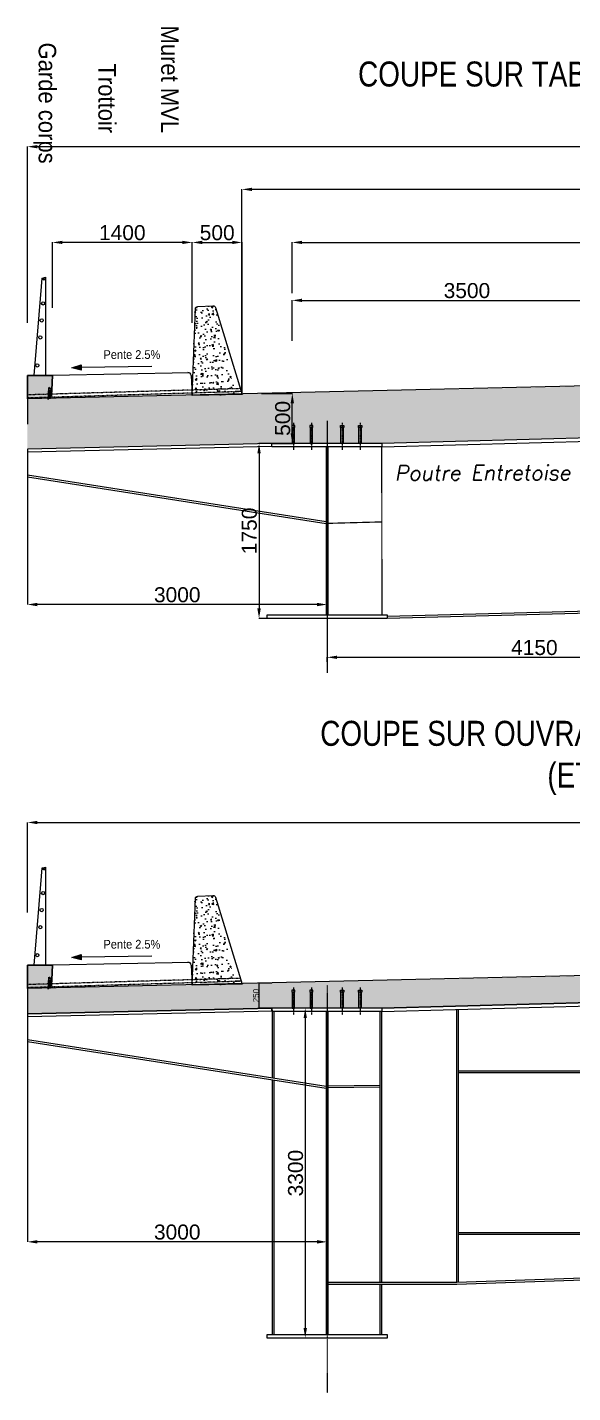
# Model space of a CAD drawing. Header units: metres. Extents: x -697843 to 22159, y -46191 to 9548.
# Drawn here: x 7849 to 13309, y -4103 to 9548 of the extents above; entities that cross this region are included whole.
import ezdxf
from ezdxf.enums import TextEntityAlignment as Align

# ---------------------------------------------------------------- set-up
doc = ezdxf.new("R2010")
doc.units = ezdxf.units.M
doc.linetypes.add('CACHE', pattern=[9.525, 6.35, -3.175])
doc.linetypes.add('CENTER', pattern=[2, 1.25, -0.25, 0.25, -0.25])
doc.layers.get('Defpoints').update_dxf_attribs({"color": 9})
for name, color, linetype in [('AXE', 1, 'CENTER'), ('Coffrage', 3, 'Continuous'), ('COT', 1, 'Continuous'), ('HACHURE', 8, 'Continuous'), ('OA_Coffrage2', 7, 'Continuous'), ('OA_Cotations', 7, 'Continuous'), ('POTEAU', 1, 'Continuous'), ('POUTRELLE', 5, 'Continuous'), ('S-TEXT', 6, 'Continuous'), ('sb-cote100', 1, 'Continuous')]:
    doc.layers.add(name, color=color, linetype=linetype)
for name, color, linetype, lineweight in [('COT50', 8, 'Continuous', 15), ('S-EXE-ELECP', 3, 'Continuous', 30), ('S-EXE-HACH', 4, 'Continuous', 5), ('S-EXE-TEXT', 7, 'Continuous', 25), ('S-EXE-TEXTE', 7, 'Continuous', 9), ('S-EXE-TRAIT VU', 2, 'Continuous', 25), ('S-Trait vu', 2, 'Continuous', 18)]:
    doc.layers.add(name, color=color, linetype=linetype, lineweight=lineweight)
doc.layers.get('0').off()
doc.styles.add('Annotative', font='arial.ttf')
doc.styles.add('Arial', font='arial.ttf')
doc.styles.add('D35-50', font='arial.ttf', dxfattribs={"width": 0.8, "height": 0.175})
doc.styles.add('ROMANTIC', font='rom_____.pfb')
doc.styles.get("Standard").update_dxf_attribs({"font": 'arial.ttf'})
doc.styles.add('text-s-1-50', font='romans.shx', dxfattribs={"width": 0.7, "height": 0.125})
doc.dimstyles.new('cotf-50', dxfattribs={"dimscale": 0.4, "dimtxt": 1, "dimasz": 0.35, "dimexe": 0.18, "dimexo": 0.1, "dimgap": 0.2, "dimtad": 3, "dimdec": 3, "dimzin": 4, "dimdsep": 46, "dimtxsty": 'ROMANTIC', "dimcen": 0.09, "dimclrd": 256, "dimclre": 256, "dimclrt": 256, "dimadec": 0, "dimazin": 0, "dimtfac": 1, "dimtdec": 3, "dimtix": 1, "dimtmove": 2, "dimatfit": 3, "dimfxl": 1, "dimtvp": 13.888889, "dimtolj": 1, "dimtzin": 4, "dimarcsym": 0})
doc.dimstyles.new('ISO-25', dxfattribs={"dimtxt": 2.5, "dimasz": 2.5, "dimexe": 1.25, "dimexo": 0.625, "dimtad": 1, "dimtxsty": 'Standard', "dimcen": 2.5, "dimadec": 0, "dimazin": 0, "dimtfac": 1, "dimtmove": 0, "dimatfit": 3, "dimfxl": 1, "dimarcsym": 0})

# ---------------------------------------------------------------- blocks, each defined once
blk = doc.blocks.new('*D11')
at = {"layer": 'COT', "color": 0, "lineweight": -2, "transparency": 16777216}
for p, q in [((7850, 6593), (7850, 8356)), ((7950, 8355), (22050, 8355)), ((22150, 6678), (22150, 8356))]:
    blk.add_line(p, q, dxfattribs=at)
at = {"layer": 'COT', "color": 0, "transparency": 16777216}
for points in [[(7950, 8371), (7950, 8338), (7850, 8355)], [(22050, 8371), (22050, 8338), (22150, 8355)]]:
    blk.add_solid(points, dxfattribs=at)
at = {"layer": 'Defpoints', "color": 0, "transparency": 16777216}
for p in [(22150, 8355), (7850, 6592), (22150, 6677)]:
    blk.add_point(p, dxfattribs=at)
at = {"layer": 'COT', "color": 0, "transparency": 16777216, "insert": (15000, 8451), "char_height": 150, "attachment_point": 5, "style": 'Annotative'}
blk.add_mtext('14300', dxfattribs=at)
blk = doc.blocks.new('*D12')
at = {"layer": 'COT', "color": 0, "lineweight": -2, "transparency": 16777216}
for p, q in [((10500, 6891), (10500, 7399)), ((10600, 7397), (20900, 7397)), ((21000, 7271), (21000, 7399))]:
    blk.add_line(p, q, dxfattribs=at)
at = {"layer": 'COT', "color": 0, "transparency": 16777216}
for points in [[(10600, 7414), (10600, 7381), (10500, 7397)], [(20900, 7414), (20900, 7381), (21000, 7397)]]:
    blk.add_solid(points, dxfattribs=at)
at = {"layer": 'Defpoints', "color": 0, "transparency": 16777216}
for p in [(21000, 7397), (21000, 7270), (10500, 6890)]:
    blk.add_point(p, dxfattribs=at)
at = {"layer": 'COT', "color": 0, "transparency": 16777216, "insert": (15750, 7494), "char_height": 150, "attachment_point": 5, "style": 'Annotative'}
blk.add_mtext('10500', dxfattribs=at)
blk = doc.blocks.new('*D13')
at = {"layer": 'COT', "color": 0, "lineweight": -2, "transparency": 16777216}
for p, q in [((8100, 6744), (8100, 7399)), ((9400, 7397), (8200, 7397)), ((9500, 6593), (9500, 7399))]:
    blk.add_line(p, q, dxfattribs=at)
at = {"layer": 'COT', "color": 0, "transparency": 16777216}
for points in [[(8200, 7414), (8200, 7381), (8100, 7397)], [(9400, 7414), (9400, 7381), (9500, 7397)]]:
    blk.add_solid(points, dxfattribs=at)
at = {"layer": 'Defpoints', "color": 0, "transparency": 16777216}
for p in [(8100, 7397), (8100, 6743), (9500, 6592)]:
    blk.add_point(p, dxfattribs=at)
at = {"layer": 'COT', "color": 0, "transparency": 16777216, "insert": (8800, 7494), "char_height": 150, "attachment_point": 5, "style": 'Annotative'}
blk.add_mtext('1400', dxfattribs=at)
blk = doc.blocks.new('*D14')
at = {"layer": 'COT', "color": 0, "lineweight": -2, "transparency": 16777216}
for p, q in [((9500, 6980), (9500, 7399)), ((9600, 7397), (9900, 7397)), ((10000, 5877), (10000, 7399))]:
    blk.add_line(p, q, dxfattribs=at)
at = {"layer": 'COT', "color": 0, "transparency": 16777216}
for points in [[(9600, 7414), (9600, 7381), (9500, 7397)], [(9900, 7414), (9900, 7381), (10000, 7397)]]:
    blk.add_solid(points, dxfattribs=at)
at = {"layer": 'Defpoints', "color": 0, "transparency": 16777216}
for p in [(10000, 7397), (9500, 6979), (10000, 5876)]:
    blk.add_point(p, dxfattribs=at)
at = {"layer": 'COT', "color": 0, "transparency": 16777216, "insert": (9750, 7494), "char_height": 150, "attachment_point": 5, "style": 'Annotative'}
blk.add_mtext('500', dxfattribs=at)
blk = doc.blocks.new('*D15')
at = {"layer": 'COT', "color": 0, "lineweight": -2, "transparency": 16777216}
for p, q in [((14000, 7009), (14000, 6817)), ((10500, 6412), (10500, 6819)), ((10600, 6818), (13900, 6818))]:
    blk.add_line(p, q, dxfattribs=at)
at = {"layer": 'COT', "color": 0, "transparency": 16777216}
for points in [[(10600, 6835), (10600, 6801), (10500, 6818)], [(13900, 6835), (13900, 6801), (14000, 6818)]]:
    blk.add_solid(points, dxfattribs=at)
at = {"layer": 'Defpoints', "color": 0, "transparency": 16777216}
for p in [(14000, 7010), (14000, 6818), (10500, 6412)]:
    blk.add_point(p, dxfattribs=at)
at = {"layer": 'COT', "color": 0, "transparency": 16777216, "insert": (12250, 6915), "char_height": 150, "attachment_point": 5, "style": 'Annotative'}
blk.add_mtext('3500', dxfattribs=at)
blk = doc.blocks.new('A$C12BB4E14')
at = {"layer": 'S-EXE-HACH', "color": 8, "transparency": 33554687}
blk.add_line((0, 0.971), (0, 0.981), dxfattribs=at)
for centre, radius in [((-0.017, 0.96), 0.008), ((-0.027, 0.72), 0.016), ((-0.042, 0.55), 0.016), ((-0.056, 0.38), 0.016), ((-0.086, 0.1), 0.016)]:
    blk.add_circle(centre, radius, dxfattribs=at)
at = {"layer": 'S-Trait vu', "color": 8, "ltscale": 100}
for p, q in [((-0.044, 0.89), (-0.037, 0.973)), ((-0.037, 0.973), (0, 0.981)), ((0, 0), (0, 0.981)), ((-0.047, 0.89), (-0.12, 0)), ((-0.047, 0.89), (-0.044, 0.89)), ((-0.12, 0), (0, 0))]:
    blk.add_line(p, q, dxfattribs=at)
blk = doc.blocks.new('*D65')
at = {"layer": 'COT', "color": 0, "lineweight": -2, "transparency": 16777216}
for p, q in [((9998, 5884), (9998, 7929)), ((21543, 7928), (10098, 7928)), ((21643, 7375), (21643, 7929))]:
    blk.add_line(p, q, dxfattribs=at)
at = {"layer": 'COT', "color": 0, "transparency": 16777216}
for points in [[(10098, 7944), (10098, 7911), (9998, 7928)], [(21543, 7944), (21543, 7911), (21643, 7928)]]:
    blk.add_solid(points, dxfattribs=at)
at = {"layer": 'Defpoints', "color": 0, "transparency": 16777216}
for p in [(9998, 7928), (21643, 7374), (9998, 5884)]:
    blk.add_point(p, dxfattribs=at)
at = {"layer": 'COT', "color": 0, "transparency": 16777216, "insert": (15820, 8024), "char_height": 150, "attachment_point": 5, "style": 'Annotative'}
blk.add_mtext('11645', dxfattribs=at)
blk = doc.blocks.new('*D18')
at = {"layer": 'COT', "color": 0, "lineweight": -2, "transparency": 16777216}
for p, q in [((15000, 3586), (15000, 3248)), ((10850, 3204), (10850, 3251)), ((10950, 3249), (14900, 3249))]:
    blk.add_line(p, q, dxfattribs=at)
at = {"layer": 'COT', "color": 0, "transparency": 16777216}
for points in [[(10950, 3266), (10950, 3233), (10850, 3249)], [(14900, 3266), (14900, 3233), (15000, 3249)]]:
    blk.add_solid(points, dxfattribs=at)
at = {"layer": 'Defpoints', "color": 0, "transparency": 16777216}
for p in [(15000, 3586), (10850, 3204), (15000, 3249)]:
    blk.add_point(p, dxfattribs=at)
at = {"layer": 'COT', "color": 0, "transparency": 16777216, "insert": (12925, 3346), "char_height": 150, "attachment_point": 5, "style": 'Annotative'}
blk.add_mtext('4150', dxfattribs=at)
blk = doc.blocks.new('*D66')
at = {"layer": 'COT', "color": 0, "lineweight": -2, "transparency": 16777216}
for p, q in [((7850, 5192), (7850, 3776)), ((10850, 4431), (10850, 3776)), ((10750, 3777), (7950, 3777))]:
    blk.add_line(p, q, dxfattribs=at)
at = {"layer": 'COT', "color": 0, "transparency": 16777216}
for points in [[(7950, 3794), (7950, 3760), (7850, 3777)], [(10750, 3794), (10750, 3760), (10850, 3777)]]:
    blk.add_solid(points, dxfattribs=at)
at = {"layer": 'Defpoints', "color": 0, "transparency": 16777216}
for p in [(7850, 5193), (10850, 4432), (7850, 3777)]:
    blk.add_point(p, dxfattribs=at)
at = {"layer": 'COT', "color": 0, "transparency": 16777216, "insert": (9350, 3874), "char_height": 150, "attachment_point": 5, "style": 'Annotative'}
blk.add_mtext('3000', dxfattribs=at)
blk = doc.blocks.new('*D46')
at = {"layer": 'COT', "color": 0, "lineweight": -2, "transparency": 16777216}
for p, q in [((7850, 697), (7850, 1599)), ((7950, 1598), (22050, 1598)), ((22150, 782), (22150, 1599))]:
    blk.add_line(p, q, dxfattribs=at)
at = {"layer": 'COT', "color": 0, "transparency": 16777216}
for points in [[(7950, 1614), (7950, 1581), (7850, 1598)], [(22050, 1614), (22050, 1581), (22150, 1598)]]:
    blk.add_solid(points, dxfattribs=at)
at = {"layer": 'Defpoints', "color": 0, "transparency": 16777216}
for p in [(22150, 1598), (7850, 696), (22150, 781)]:
    blk.add_point(p, dxfattribs=at)
at = {"layer": 'COT', "color": 0, "transparency": 16777216, "insert": (15000, 1694), "char_height": 150, "attachment_point": 5, "style": 'Annotative'}
blk.add_mtext('14300', dxfattribs=at)
blk = doc.blocks.new('*D47')
at = {"layer": 'COT', "lineweight": -2, "transparency": 16777216}
for p, q in [((10297, -8), (10169, -8)), ((10169, -258), (10169, -8)), ((10304, -258), (10169, -258))]:
    blk.add_line(p, q, dxfattribs=at)
at = {"layer": 'COT', "transparency": 16777216}
for points in [[(10169, -8), (10169, -8), (10169, -8)], [(10169, -258), (10169, -258), (10169, -258)]]:
    blk.add_solid(points, dxfattribs=at)
at = {"layer": 'Defpoints', "color": 0, "transparency": 16777216}
for p in [(10169, -8), (10297, -8), (10304, -258)]:
    blk.add_point(p, dxfattribs=at)
at = {"layer": 'COT', "transparency": 16777216, "insert": (10138, -133), "char_height": 60, "attachment_point": 5, "rotation": 90, "style": 'ROMANTIC'}
blk.add_mtext('\\A1;250', dxfattribs=at)
blk = doc.blocks.new('*D83')
at = {"layer": 'COT', "color": 0, "lineweight": -2, "transparency": 16777216}
for p, q in [((7850, -454), (7850, -2596)), ((10850, -1941), (10850, -2596)), ((10750, -2595), (7950, -2595))]:
    blk.add_line(p, q, dxfattribs=at)
at = {"layer": 'COT', "color": 0, "transparency": 16777216}
for points in [[(7950, -2578), (7950, -2612), (7850, -2595)], [(10750, -2578), (10750, -2612), (10850, -2595)]]:
    blk.add_solid(points, dxfattribs=at)
at = {"layer": 'Defpoints', "color": 0, "transparency": 16777216}
for p in [(7850, -453), (10850, -1940), (7850, -2595)]:
    blk.add_point(p, dxfattribs=at)
at = {"layer": 'COT', "color": 0, "transparency": 16777216, "insert": (9350, -2498), "char_height": 150, "attachment_point": 5, "style": 'Annotative'}
blk.add_mtext('3000', dxfattribs=at)
blk = doc.blocks.new('*D86')
at = {"layer": 'COT', "color": 0, "lineweight": -2, "transparency": 16777216}
for p, q in [((10846, -258), (10630, -258)), ((10631, -358), (10631, -3458)), ((10846, -3558), (10630, -3558))]:
    blk.add_line(p, q, dxfattribs=at)
at = {"layer": 'COT', "color": 0, "transparency": 16777216}
for points in [[(10615, -358), (10648, -358), (10631, -258)], [(10615, -3458), (10648, -3458), (10631, -3558)]]:
    blk.add_solid(points, dxfattribs=at)
at = {"layer": 'Defpoints', "color": 0, "transparency": 16777216}
for p in [(10846, -258), (10631, -3558), (10846, -3558)]:
    blk.add_point(p, dxfattribs=at)
at = {"layer": 'COT', "color": 0, "transparency": 16777216, "insert": (10535, -1908), "char_height": 150, "attachment_point": 5, "rotation": 90, "style": 'Annotative'}
blk.add_mtext('3300', dxfattribs=at)
blk = doc.blocks.new('*D44')
at = {"layer": 'COT', "color": 0, "lineweight": -2, "transparency": 16777216}
for p, q in [((10192, 5888), (10503, 5888)), ((10502, 5488), (10502, 5788)), ((10294, 5388), (10503, 5388))]:
    blk.add_line(p, q, dxfattribs=at)
at = {"layer": 'COT', "color": 0, "transparency": 16777216}
for points in [[(10485, 5788), (10519, 5788), (10502, 5888)], [(10485, 5488), (10519, 5488), (10502, 5388)]]:
    blk.add_solid(points, dxfattribs=at)
at = {"layer": 'Defpoints', "color": 0, "transparency": 16777216}
for p in [(10192, 5888), (10502, 5888), (10293, 5388)]:
    blk.add_point(p, dxfattribs=at)
at = {"layer": 'COT', "color": 0, "transparency": 16777216, "insert": (10406, 5638), "char_height": 150, "attachment_point": 5, "rotation": 90, "style": 'Annotative'}
blk.add_mtext('500', dxfattribs=at)
blk = doc.blocks.new('*D88')
at = {"layer": 'COT', "color": 0, "lineweight": -2, "transparency": 16777216}
for p, q in [((10846, 5388), (10168, 5388)), ((10169, 5288), (10169, 3738)), ((10846, 3638), (10168, 3638))]:
    blk.add_line(p, q, dxfattribs=at)
at = {"layer": 'COT', "color": 0, "transparency": 16777216}
for points in [[(10152, 5288), (10186, 5288), (10169, 5388)], [(10152, 3738), (10186, 3738), (10169, 3638)]]:
    blk.add_solid(points, dxfattribs=at)
at = {"layer": 'Defpoints', "color": 0, "transparency": 16777216}
for p in [(10846, 5388), (10169, 3638), (10846, 3638)]:
    blk.add_point(p, dxfattribs=at)
at = {"layer": 'COT', "color": 0, "transparency": 16777216, "insert": (10072, 4513), "char_height": 150, "attachment_point": 5, "rotation": 90, "style": 'Annotative'}
blk.add_mtext('1750', dxfattribs=at)

msp = doc.modelspace()

# ---------------------------------------------------------------- hatches: boundary and pattern name
at = {"layer": 'COT50'}
h = msp.add_hatch(dxfattribs=at)
h.set_pattern_fill('AR-CONC', color=256)
h.set_pattern_definition([(50, (14400, 1288.49), (182.1847, -15.939), [19.05, -209.55]), (355, (14400, 1288.49), (-35.2434, 191.057), [15.24, -167.6406]), (100.4514, (14415.18, 1287.16), (146.9412, 175.1178), [16.19, -178.0902]), (46.1842, (14400, 1339.3), (271.079, -42.0423), [28.575, -314.325]), (96.6356, (14422.6, 1335.8), (237.404, 247.426), [24.285, -267.136]), (351.184, (14400, 1339.3), (237.404, 247.426), [22.86, -251.46]), (21, (14425.4, 1326.59), (151.6144, -102.2652), [19.05, -209.55]), (326, (14425.4, 1326.59), (61.802, 184.188), [15.24, -167.64]), (71.4514, (14438.03, 1318.07), (213.4164, 81.9228), [16.19, -178.09]), (37.5, (14400, 1288.49), (3.0886, 84.55504), [0, -165.608, 0, -170.18, 0, -168.275]), (7.5, (14400, 1288.49), (66.8197, 100.1806), [0, -97.028, 0, -161.798, 0, -64.135]), (327.5, (14343.36, 1288.49), (135.5906, -5.72874), [0, -63.5, 0, -198.12, 0, -262.89]), (317.5, (14317.96, 1288.49), (148.1292, 25.4265), [0, -82.55, 0, -131.572, 0, -186.69])])
h.paths.add_polyline_path([(7850, 5833.51461), (7850, 5331.77296), (10296.46318, 5387.9584), (11396.46318, 5387.9584), (18606.9202, 5583.51511), (19698.32015, 5583.42313), (22158.62675, 5668.42231), (22150, 6152.27241)])
h = msp.add_hatch(dxfattribs=at)
h.set_pattern_fill('AR-CONC', color=256)
h.set_pattern_definition([(50, (14400, -4607.41), (182.1847, -15.939), [19.05, -209.55]), (355, (14400, -4607.41), (-35.2434, 191.057), [15.24, -167.6406]), (100.4514, (14415.18, -4608.74), (146.9412, 175.1178), [16.19, -178.0902]), (46.1842, (14400, -4556.61), (271.079, -42.0423), [28.575, -314.325]), (96.6356, (14422.6, -4560.12), (237.404, 247.426), [24.285, -267.136]), (351.184, (14400, -4556.6), (237.404, 247.426), [22.86, -251.46]), (21, (14425.4, -4569.31), (151.6144, -102.2652), [19.05, -209.55]), (326, (14425.4, -4569.31), (61.802, 184.188), [15.24, -167.64]), (71.4514, (14438.03, -4577.83), (213.4164, 81.9228), [16.19, -178.09]), (37.5, (14400, -4607.41), (3.0886, 84.55504), [0, -165.608, 0, -170.18, 0, -168.275]), (7.5, (14400, -4607.41), (66.8197, 100.1806), [0, -97.028, 0, -161.798, 0, -64.135]), (327.5, (14343.36, -4607.41), (135.5906, -5.72874), [0, -63.5, 0, -198.12, 0, -262.89]), (317.5, (14317.96, -4607.41), (148.1292, 25.4265), [0, -82.55, 0, -131.572, 0, -186.69])])
h.paths.add_polyline_path([(7850, -62.38787), (7850, -314.12671), (10296.46318, -258.04489), (11396.46318, -258.04486), (18599.13919, -62.47935), (19699.13924, -62.47934), (22150, 22.2218), (22150, 256.36993)])
at = {"layer": 'HACHURE', "transparency": 33554687}
h = msp.add_hatch(dxfattribs=at)
h.set_pattern_fill('AR-CONC', color=256, scale=0.8, angle=-2.816552599)
h.set_pattern_definition([(47.183447, (-533080.37, 112936.62), (144.945094, -19.897664), [15.24, -167.64]), (352.183447, (-533080.37, 112936.62), (-20.650107, 154.04628), [12.192, -134.112467]), (97.634892, (-533068.3, 112934.96), (124.294985, 134.14861), [12.952007, -142.472196]), (43.367647, (-533078.38, 112977.2), (214.948547, -44.249527), [22.86, -251.46]), (93.819005, (-533060.46, 112973.52), (199.42036, 188.36927), [19.42802, -213.70849]), (348.3676, (-533078.38, 112977.2), (199.42036, 188.36927), [18.28797, -201.167786]), (18.183447, (-533058.58, 112966.06), (117.12488, -87.67339), [15.24, -167.64]), (323.183447, (-533058.58, 112966.06), (56.622446, 144.742893), [12.192, -134.112]), (68.634892, (-533048.82, 112958.76), (173.747325, 57.069504), [12.952007, -142.47195]), (34.683447, (-533080.373, 112936.62), (5.791812, 67.440901), [0, -132.4864, 0, -136.144, 0, -134.62]), (4.683447, (-533080.37, 112936.62), (57.329319, 77.420919), [0, -77.6224, 0, -129.4384, 0, -51.308]), (324.683447, (-533125.63, 112938.845), (108.116239, -9.907614), [0, -50.8, 0, -158.496, 0, -210.312]), (314.683447, (-533145.93, 112939.84), (119.359723, 14.493565), [0, -66.04, 0, -105.2576, 0, -149.352])])
edge = h.paths.add_edge_path()
edge.add_arc((9708.67595, 843.93864), 25, 372.866249498, 452.816552599)
edge.add_line((9707.44749, 868.90844), (9551.51407, 861.23687))
edge.add_arc((9552.74253, 836.26707), 25, 452.816552599, 537.843159375)
edge.add_line((9527.76024, 837.20795), (9496.08909, -3.7286))
edge.add_line((9496.08909, -3.7286), (9495.08589, -30.36575))
edge.add_line((9495.08589, -30.36575), (9931.64639, -19.97266))
edge.add_line((9931.64639, -19.97266), (9924.78642, 10.06083))
edge.add_line((9924.78642, 10.06083), (9919.1603, 34.69242))
edge.add_line((9919.1603, 34.69242), (9733.04826, 849.50554))
at = {"layer": 'S-EXE-HACH', "transparency": 33554687}
h = msp.add_hatch(dxfattribs=at)
h.set_pattern_fill('AR-CONC', color=256, scale=0.8, angle=-2.816552599)
h.set_pattern_definition([(47.183447, (-533080.37, 118832.52), (144.945094, -19.897664), [15.24, -167.64]), (352.183447, (-533080.37, 118832.52), (-20.650107, 154.04628), [12.192, -134.112467]), (97.634892, (-533068.3, 118830.86), (124.294985, 134.14861), [12.952007, -142.472196]), (43.367647, (-533078.38, 118873.11), (214.948547, -44.249527), [22.86, -251.46]), (93.819005, (-533060.46, 118869.42), (199.42036, 188.36927), [19.42802, -213.70849]), (348.3676, (-533078.38, 118873.11), (199.42036, 188.36927), [18.28797, -201.167786]), (18.183447, (-533058.58, 118861.97), (117.12488, -87.67339), [15.24, -167.64]), (323.183447, (-533058.58, 118861.97), (56.622446, 144.742893), [12.192, -134.112]), (68.634892, (-533048.82, 118854.66), (173.747325, 57.069504), [12.952007, -142.47195]), (34.683447, (-533080.373, 118832.52), (5.791812, 67.440901), [0, -132.4864, 0, -136.144, 0, -134.62]), (4.683447, (-533080.37, 118832.52), (57.329319, 77.420919), [0, -77.6224, 0, -129.4384, 0, -51.308]), (324.683447, (-533125.63, 118834.747), (108.116239, -9.907614), [0, -50.8, 0, -158.496, 0, -210.312]), (314.683447, (-533145.93, 118835.75), (119.359723, 14.493565), [0, -66.04, 0, -105.2576, 0, -149.352])])
edge = h.paths.add_edge_path()
edge.add_arc((9708.67595, 6739.84112), 25, 372.866249498, 452.816552599)
edge.add_line((9707.44749, 6764.81092), (9551.51407, 6757.13934))
edge.add_arc((9552.74253, 6732.16954), 25, 452.816552599, 537.843159375)
edge.add_line((9527.76024, 6733.11042), (9496.08909, 5892.17388))
edge.add_line((9496.08909, 5892.17388), (9495.08589, 5865.53673))
edge.add_line((9495.08589, 5865.53673), (9931.64639, 5875.92981))
edge.add_line((9931.64639, 5875.92981), (9924.78642, 5905.9633))
edge.add_line((9924.78642, 5905.9633), (9919.1603, 5930.5949))
edge.add_line((9919.1603, 5930.5949), (9733.04826, 6745.40801))
at = {"layer": 'S-EXE-HACH', "ltscale": 0.01, "true_color": 0xc4c4c4, "transparency": 33554508}
h = msp.add_hatch(color=9, dxfattribs=at)
h.dxf.hatch_style = 1
h.paths.add_polyline_path([(8064.01622, 5946.37801), (8092.98841, 5925.08202), (8100.10504, 6067.3451), (7850.06454, 6067.3451), (7850.02403, 5833.51401), (8058.1101, 5828.31327)])
h = msp.add_hatch(color=9, dxfattribs=at)
h.dxf.hatch_style = 1
h.paths.add_polyline_path([(8064.01622, 50.47554), (8092.98841, 29.17955), (8100.10504, 171.44263), (7850.06454, 171.44263), (7850.02403, -62.38847), (8058.1101, -67.5892)])
at = {"layer": 'S-EXE-TRAIT VU', "transparency": 33554687}
h = msp.add_hatch(color=256, dxfattribs=at)
h.dxf.hatch_style = 1
h.paths.add_polyline_path([(8296.38795, 6144.64535), (8389.58886, 6119.2743), (8388.20467, 6174.64183)])
h = msp.add_hatch(color=256, dxfattribs=at)
h.dxf.hatch_style = 1
h.paths.add_polyline_path([(8296.38795, 248.74287), (8389.58886, 223.37183), (8388.20467, 278.73936)])

# ---------------------------------------------------------------- linework, layer by layer
at = {"layer": 'AXE', "color": 9}
for p, q in [((10850, 5612.71989), (10850, 3092.58094)), ((10850, -33.18258), (10850, -4103.32153))]:
    msp.add_line(p, q, dxfattribs=at)
at = {"layer": 'Coffrage', "color": 0}
for p, q in [((21530, 6152.0489), (7850, 5833.51461)), ((21530, 256.14642), (7850, -62.38787))]:
    msp.add_line(p, q, dxfattribs=at)
at = {"layer": 'Coffrage', "color": 4}
for p, q in [((9468.95249, 6095.07633), (8100.10504, 6067.3451)), ((9489.11752, 6068.15515), (9499.08589, 5865.53673)), ((7850, 5833.51461), (7850, 5581.77576)), ((9468.95249, 199.17386), (8100.10504, 171.44263)), ((9489.11752, 172.25267), (9499.08589, -30.36575)), ((7850, -62.38787), (7850, -314.12671)), ((18600.13919, -62.47935), (11396.46318, -257.94408)), ((10301.67985, -257.9253), (7850, -314.12952)), ((7850, -314.12952), (10296.46318, -257.94407))]:
    msp.add_line(p, q, dxfattribs=at)
at = {"layer": 'Coffrage'}
msp.add_line((10296.46318, -258.04489), (7850, -314.12671), dxfattribs=at)
at = {"layer": 'Coffrage', "color": 4}
for centre, end in [((9459.15376, 6066.681), 94.180321197), ((9459.15376, 170.77853), 94.180321196)]:
    msp.add_arc(centre, 30, 2.816552599, end, dxfattribs=at)
at = {"layer": 'HACHURE'}
msp.add_line((11450, -3023.12724), (10950, -3023.12724), dxfattribs=at)
at = {"layer": 'OA_Coffrage2'}
for points in [[(10501.71429, 5547.95841), (10501.71429, 5387.9584), (10523.71429, 5387.9584), (10523.71429, 5547.9584), (10528.71429, 5547.9584), (10528.71429, 5567.9584), (10496.71429, 5567.95841), (10496.71429, 5547.95841), (10523.71429, 5547.9584)], [(10681.71429, 5547.9584), (10681.71429, 5387.9584), (10703.71429, 5387.9584), (10703.71429, 5547.9584), (10708.71429, 5547.9584), (10708.71429, 5567.9584), (10676.71429, 5567.9584), (10676.71429, 5547.9584), (10703.71429, 5547.9584)], [(11011.21206, 5547.9584), (11011.21206, 5387.9584), (10989.21206, 5387.9584), (10989.21206, 5547.9584), (10984.21206, 5547.9584), (10984.21206, 5567.9584), (11016.21206, 5567.9584), (11016.21206, 5547.9584), (10989.21206, 5547.9584)], [(11191.21206, 5547.9584), (11191.21206, 5387.9584), (11169.21206, 5387.9584), (11169.21206, 5547.9584), (11164.21206, 5547.9584), (11164.21206, 5567.9584), (11196.21206, 5567.9584), (11196.21206, 5547.9584), (11169.21206, 5547.9584)], [(10501.71429, -97.94407), (10501.71429, -257.94407), (10523.71429, -257.94407), (10523.71429, -97.94407), (10528.71429, -97.94407), (10528.71429, -77.94407), (10496.71429, -77.94407), (10496.71429, -97.94407), (10523.71429, -97.94407)], [(10681.71429, -97.94407), (10681.71429, -257.94407), (10703.71429, -257.94407), (10703.71429, -97.94407), (10708.71429, -97.94407), (10708.71429, -77.94407), (10676.71429, -77.94407), (10676.71429, -97.94407), (10703.71429, -97.94407)], [(11011.21206, -97.94407), (11011.21206, -257.94407), (10989.21206, -257.94407), (10989.21206, -97.94407), (10984.21206, -97.94407), (10984.21206, -77.94407), (11016.21206, -77.94407), (11016.21206, -97.94407), (10989.21206, -97.94407)], [(11191.21206, -97.94407), (11191.21206, -257.94407), (11169.21206, -257.94407), (11169.21206, -97.94407), (11164.21206, -97.94407), (11164.21206, -77.94407), (11196.21206, -77.94407), (11196.21206, -97.94407), (11169.21206, -97.94407)]]:
    msp.add_lwpolyline(points, dxfattribs=at)
at = {"layer": 'POTEAU', "color": 1, "linetype": 'CENTER', "ltscale": 0.1}
for p, q in [((10512.71429, 5594.33659), (10512.71429, 5322.05407)), ((10692.71429, 5594.33658), (10692.71429, 5322.05406)), ((11000.21206, 5594.33659), (11000.21206, 5322.05406)), ((11180.21206, 5594.33658), (11180.21206, 5322.05406)), ((10512.71429, -51.56589), (10512.71429, -323.84841)), ((10692.71429, -51.56589), (10692.71429, -323.84841)), ((11000.21206, -51.56589), (11000.21206, -323.84841)), ((11180.21206, -51.56589), (11180.21206, -323.84841))]:
    msp.add_line(p, q, dxfattribs=at)
at = {"layer": 'POUTRELLE', "color": 4}
for p, q in [((18606.9202, 5583.51511), (11396.46318, 5387.9584)), ((11396.46318, 5352.9584), (18600.13919, 5548.42314)), ((10296.46318, 5387.85759), (7850, 5331.77296)), ((7850, 5331.77296), (7850, 5053.92876)), ((10296.46318, 5357.84971), (7850.68756, 5301.78084)), ((7850, 5073.74948), (10842.11405, 4607.9584)), ((7850, 5053.92876), (10842.11405, 4587.9584)), ((18550.13919, 3846.71181), (11449.9768, 3658.26364)), ((18550.13919, 3826.23997), (11450, 3637.77524)), ((11380.11991, 3672.77524), (11400.11991, 3672.77524)), ((11396.46318, -257.94408), (18600.13919, -62.47935)), ((11396.46318, -292.94408), (18600.13919, -97.47934)), ((10301.67979, -257.9253), (7850, -314.12952)), ((10301.67979, -257.9253), (7850, -314.12952)), ((12150, -3002.65377), (12150, -272.49759)), ((12166, -3002.65377), (12166, -272.06345)), ((7850, -314.12952), (7850, -591.97372)), ((10302.36735, -287.91742), (7850.68756, -344.12164)), ((10303.69008, -954.12605), (10303.69008, -292.86752)), ((10319.69008, -956.61682), (10319.69008, -292.50072)), ((11380.46318, -3004.0915), (11380.46318, -293.37822)), ((11396.46318, -3004.0915), (11396.46318, -292.94408)), ((7850, -572.15299), (10842.11405, -1037.94408)), ((7850, -591.97372), (10842.11405, -1057.94408)), ((12166, -884.75887), (17828.69766, -884.75887)), ((12166, -900.75887), (17828.69766, -900.75887)), ((10303.69008, -3526.87683), (10303.69008, -974.09379)), ((10319.69008, -3526.87683), (10319.69008, -976.58552)), ((11380.46318, -1031.3902), (10857.88595, -1037.94408)), ((11380.46318, -1047.20006), (10857.88595, -1053.75514)), ((12166, -2500.75887), (17828.69766, -2500.75887)), ((12166, -2516.75887), (17828.69766, -2516.75887)), ((17850.13919, -2822.6625), (12150, -3023.12724)), ((17850.13924, -2802.18904), (12150.00005, -3002.65377)), ((12150, -3002.64047), (10857.88595, -3002.63746)), ((12150, -3023.12724), (10857.88595, -3023.12724)), ((11380.46196, -3524.57994), (11380.46196, -3024.57994)), ((11396.46196, -3524.57994), (11396.46196, -3024.57994)), ((11380.11991, -3523.12723), (11400.11991, -3523.12724))]:
    msp.add_line(p, q, dxfattribs=at)
at = {"layer": 'POUTRELLE', "color": 4, "ltscale": 0.25}
for p, q in [((11396.46318, 5387.9584), (10296.46318, 5387.9584)), ((10296.46318, 5352.9584), (10296.46318, 5387.9584)), ((11396.46318, 5352.9584), (10296.46318, 5352.9584)), ((11396.46318, 5387.9584), (11396.46318, 5352.9584)), ((10250, 3672.77524), (11450, 3672.77524)), ((10250, 3637.77524), (10250, 3672.77524)), ((11450, 3637.77524), (10250, 3637.77524)), ((11450, 3672.77524), (11450, 3637.77524)), ((11396.46318, -257.94408), (10296.46318, -257.94407)), ((10296.46318, -292.94407), (10296.46318, -257.94407)), ((10303.69008, -292.86752), (10301.67985, -257.9253)), ((11396.46318, -257.94408), (11396.46318, -292.94408)), ((11396.46318, -292.94408), (10296.46318, -292.94407)), ((10250, -3523.12724), (11450, -3523.12724)), ((10250, -3558.12724), (10250, -3523.12724)), ((11450, -3523.12724), (11450, -3558.12724)), ((11450, -3558.12724), (10250, -3558.12724))]:
    msp.add_line(p, q, dxfattribs=at)
at = {"layer": 'POUTRELLE', "color": 2, "const_width": 12}
for points in [[(11396.46318, 5352.9584), (11399.89529, 3672.77524)], [(10857.88595, 4588.38635), (11398.24988, 4603.0486)]]:
    msp.add_lwpolyline(points, dxfattribs=at)
at = {"layer": 'S-EXE-ELECP', "ltscale": 100}
for p, q in [((7850.10504, 6067.3451), (7850, 5833.51461)), ((7850.10504, 171.44263), (7850, -62.38787))]:
    msp.add_line(p, q, dxfattribs=at)
at = {"layer": 'S-EXE-ELECP'}
for p, q in [((7850.10504, 6067.3451), (8100.10504, 6067.3451)), ((8100.10504, 6067.3451), (8092.97787, 5924.87129)), ((8058.1101, 5828.31327), (8064.01622, 5946.37801)), ((8064.01622, 5946.37801), (8092.97951, 5924.90413)), ((7850.10504, 171.44263), (8100.10504, 171.44263)), ((8100.10504, 171.44263), (8092.97787, 28.96881)), ((8058.1101, -67.5892), (8064.01622, 50.47554)), ((8064.01622, 50.47554), (8092.97951, 29.00166))]:
    msp.add_line(p, q, dxfattribs=at)
at = {"layer": 'S-EXE-TEXT', "color": 6, "linetype": 'CACHE', "ltscale": 0.02, "transparency": 33554597, "const_width": 25, "flags": 128}
for points in [[(8077.76701, 5921.03114), (8071.16442, 5831.48766)], [(8077.76701, 25.12867), (8071.16442, -64.41482)]]:
    msp.add_lwpolyline(points, dxfattribs=at)
at = {"layer": 'S-EXE-TRAIT VU', "transparency": 33554687}
for p, q in [((9096.38795, 6157.14535), (8388.89676, 6146.95807)), ((8097.60695, 6017.40755), (8089.61611, 5857.66898)), ((9993.14003, 5905.9633), (9932.99915, 5911.75739)), ((9096.38795, 261.24287), (8388.89676, 251.05559)), ((8097.60695, 121.50507), (8089.61611, -38.2335)), ((9993.14003, 10.06083), (9932.99915, 15.85492))]:
    msp.add_line(p, q, dxfattribs=at)
for points in [[(8296.38795, 6144.64535), (8388.20467, 6174.64183), (8389.58886, 6119.2743), (8296.38795, 6144.64535)], [(8296.38795, 248.74287), (8388.20467, 278.73936), (8389.58886, 223.37183), (8296.38795, 248.74287)]]:
    msp.add_lwpolyline(points, close=True, dxfattribs=at)
at = {"layer": 'S-Trait vu', "color": 1, "linetype": 'CACHE', "ltscale": 0.01}
for p, q in [((9986.35727, 5935.65877), (7848.76172, 5872.94447)), ((9993.14003, 5905.9633), (7850.00361, 5841.54308)), ((9986.35727, 39.75629), (7848.76172, -22.958)), ((9993.14003, 10.06083), (7850.00361, -54.35939))]:
    msp.add_line(p, q, dxfattribs=at)
at = {"layer": 'S-Trait vu', "ltscale": 100}
for points in [[(10000, 5875.92981), (9499.08589, 5865.53673), (9531.76024, 6733.11042, -0.3890123884), (9555.51407, 6757.13934), (9707.44749, 6764.81092, -0.3637246838), (9733.04826, 6745.40801)], [(10000, -19.97266), (9499.08589, -30.36575), (9531.76024, 837.20795, -0.3890123884), (9555.51407, 861.23687), (9707.44749, 868.90844, -0.3637246838), (9733.04826, 849.50554)]]:
    msp.add_lwpolyline(points, format="xyb", close=True, dxfattribs=at)
at = {"layer": 'sb-cote100', "color": 7}
for p, q in [((10842.11405, 5352.9584), (10842.11405, 3672.77524)), ((10857.88595, 5352.9584), (10857.88595, 3672.77524)), ((10842.11405, -292.94408), (10842.11405, -3523.12724)), ((10857.88595, -292.94408), (10857.88595, -3523.12724))]:
    msp.add_line(p, q, dxfattribs=at)

# ---------------------------------------------------------------- block references
at = {"ltscale": 100, "xscale": 1000, "yscale": 1000, "zscale": 1000}
for p in [(8035.06454, 6067.3451), (8035.06454, 171.44263)]:
    msp.add_blockref('A$C12BB4E14', p, dxfattribs=at)

# ---------------------------------------------------------------- texts
at = {"layer": 'OA_Cotations', "style": 'text-s-1-50', "oblique": 10}
msp.add_text('Poutre Entretoise', height=150, rotation=0.059862783, dxfattribs=at).set_placement((11530.86413, 5017.86488))
at = {"layer": 'S-EXE-TEXTE', "style": 'Arial', "width": 0.9}
for s, height, rotation, p in [('Muret MVL', 175, 269.999436485, (9136.56901, 9566.17933)), ('Garde corps', 175, 269.999436485, (7910.16702, 9395.63874)), ('Trottoir', 175, 269.999436485, (8507.94944, 9186.71821)), ('Pente 2.5%%%', 87.5, 0.000563515, (8611.51502, 6206.24202)), ('Pente 2.5%%%', 87.5, 0.000563515, (8611.51502, 310.33954))]:
    msp.add_text(s, height=height, rotation=rotation, dxfattribs=at).set_placement(p, align=Align.BOTTOM_LEFT)
at = {"layer": 'S-TEXT', "char_height": 250, "width": 8511.1337717, "attachment_point": 3, "style": 'D35-50'}
for s, insert in [('\\pxqc;COUPE SUR TABLIER AU NIVEAU DE LA CULLEE C3', (18900.92752, 9206.1798)), ('\\pxqc;COUPE SUR OUVRAGE SUR APPUI INTERMEDIARE\\P(ET15 - P2 - ET16)', (18490.93326, 2614.12074))]:
    msp.add_mtext(s, dxfattribs=dict(at, insert=insert))

# ---------------------------------------------------------------- dimensions: what is measured, and where the dimension line sits
at = {"layer": 'COT'}
for base, p1, p2, angle, picture, middle in [((22150, 8354.71842), (7850.10504, 6591.98798), (22150, 6676.91529), 180, '*D11', (15000.05252, 8451.35553)), ((9997.66889, 7927.7674), (21642.77539, 7374.43765), (9997.66889, 5883.52237), 180, '*D65', (15820.22214, 8024.35335)), ((8100.10504, 7397.43698), (9499.66649, 6591.9279), (8100.10504, 6743.3422), 180, '*D13', (8799.88577, 7494.02293)), ((10000, 7397.43698), (9499.66649, 6978.90145), (10000, 5875.92981), 180, '*D14', (9749.83324, 7494.02293)), ((14000, 6818.10436), (10500, 6411.52699), (14000, 7009.57245), 180, '*D15', (12250, 6914.74147)), ((10502.16156, 5888.04238), (10292.92636, 5387.85759), (10191.78846, 5888.04238), 90, '*D44', (10405.57561, 5637.94998)), ((10168.94304, 3637.77524), (10846.46318, 5387.9584), (10846.46318, 3637.77524), 90, '*D88', (10072.3571, 4512.86682)), ((15000, 3249.41798), (10850, 3203.77277), (15000, 3586.23482), 180, '*D18', (12925, 3346.00393)), ((22150, 1597.65232), (7850.10504, 696.0855), (22150, 781.01281), 180, '*D46', (15000.05252, 1694.28943)), ((10631.30007, -3558.12724), (10846.46318, -257.94408), (10846.46318, -3558.12724), 90, '*D86', (10534.66296, -1908.03566))]:
    dim = msp.add_linear_dim(base=base, p1=p1, p2=p2, angle=angle, dimstyle='ISO-25', override={"dimtxt": 150, "dimasz": 100, "dimgap": 20, "dimdec": 0, "dimtxsty": 'Annotative'}, dxfattribs=at)
    dim.commit()
    dim.dimension.update_dxf_attribs({"geometry": picture, "text_midpoint": middle})
for base, p1, p2, picture, middle in [((21000, 7397.43698), (10500, 6890.10436), (21000, 7270.47035), '*D12', (15750, 7494.02293)), ((7850, 3777.03859), (10850, 4432.06699), (7850, 5192.85086), '*D66', (9350, 3873.6757)), ((7850, -2595.01908), (10850, -1939.99068), (7850, -453.05162), '*D83', (9350, -2498.38197))]:
    dim = msp.add_linear_dim(base=base, p1=p1, p2=p2, dimstyle='ISO-25', override={"dimtxt": 150, "dimasz": 100, "dimgap": 20, "dimdec": 0, "dimtxsty": 'Annotative'}, dxfattribs=at)
    dim.commit()
    dim.dimension.update_dxf_attribs({"geometry": picture, "text_midpoint": middle})
at = {"layer": 'COT', "color": 7}
dim = msp.add_linear_dim(base=(10168.91937, -8.02888), p1=(10303.61667, -257.94408), p2=(10297.10571, -8.02888), angle=90, dimstyle='cotf-50', override={"dimtxt": 150, "dimdec": 0}, dxfattribs=at)
dim.commit()
dim.dimension.update_dxf_attribs({"geometry": '*D47', "text_midpoint": (10137.68553, -132.98648)})

doc.saveas('drawing.dxf')
